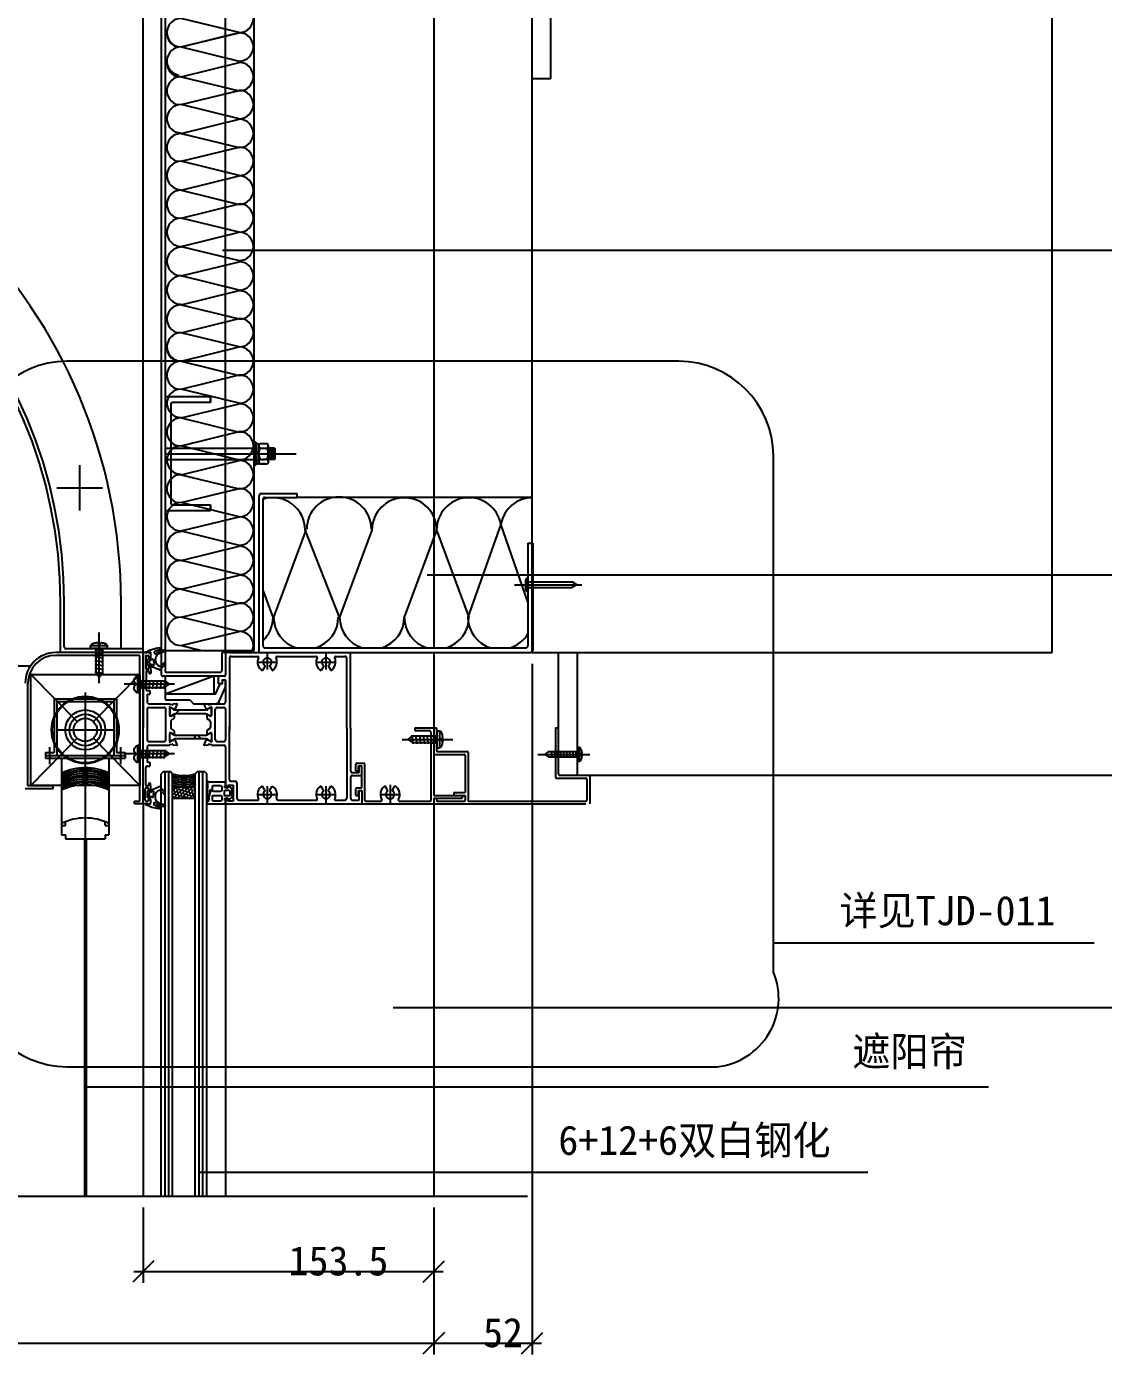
# Model space of a CAD drawing. Header units: metres. Extents: x 7322 to 9195, y 3882 to 5313.
# Drawn here: x 7981 to 8550, y 3882 to 4584 of the extents above; entities that cross this region are included whole.
import ezdxf

# ---------------------------------------------------------------- set-up
doc = ezdxf.new("R2010")
doc.units = ezdxf.units.M
for name, color, linetype in [('1', 1, 'Continuous'), ('10', 1, 'Continuous'), ('CASTFIX', 1, 'Continuous'), ('SCREW', 6, 'Continuous'), ('五金件', 1, 'Continuous'), ('型材', 1, 'Continuous'), ('填充', 1, 'Continuous'), ('点划线', 1, 'Continuous'), ('胶条', 6, 'Continuous'), ('附件', 5, 'Continuous'), ('隔热条', 3, 'Continuous')]:
    doc.layers.add(name, color=color, linetype=linetype)

# ---------------------------------------------------------------- blocks, each defined once
blk = doc.blocks.new('_ArchTick')
at = {"color": 0, "linetype": 'ByBlock'}
blk.add_lwpolyline([(-0.5, -0.5), (0.5, 0.5)], dxfattribs=at)
blk = doc.blocks.new('CONC-PIN')
at = {"layer": 'SCREW', "color": 10}
blk.add_line((-6.75, 0), (28.82, 0), dxfattribs=at)
at = {"layer": 'SCREW', "color": 6}
for p, q in [((-0.8, -2.9), (-0.8, 2.9)), ((-0.3, 3.4), (0, 3.4)), ((0, -3.4), (0, 3.4)), ((0, 1.5), (23.74, 1.5)), ((26.14, 0), (23.74, 1.5)), ((26.14, 0), (23.74, -1.5)), ((-0.3, -3.4), (0, -3.4)), ((0, -1.5), (23.74, -1.5))]:
    blk.add_line(p, q, dxfattribs=at)
for centre, start, end in [((-0.3, 2.9), 90, 180), ((-0.3, -2.9), 180, 270)]:
    blk.add_arc(centre, 0.5, start, end, dxfattribs=at)
blk = doc.blocks.new('10X12')
at = {"layer": 'CASTFIX', "color": 8}
blk.add_line((0, -18.34), (0, 8.33), dxfattribs=at)
at = {"layer": 'CASTFIX'}
for p, q in [((-4.5, 0), (-4.5, 1.25)), ((-4.5, 1.25), (4.5, 1.25)), ((-4.5, 0), (4.5, 0)), ((-1.75, 0), (-1.75, -13.22)), ((-1.5, 3), (-0.7, 3)), ((-0.5, 2.25), (-0.7, 3)), ((-0.5, 2.25), (0.5, 2.25)), ((0.5, 2.25), (0.7, 3)), ((0.7, 3), (1.5, 3)), ((1.75, 0), (1.75, -12.74)), ((4.5, 0), (4.5, 1.25)), ((-2.19, -1.27), (2.32, -0.67)), ((-2.19, -3.27), (2.32, -2.67)), ((-2.19, -5.27), (2.32, -4.67)), ((-2.19, -7.27), (2.32, -6.67)), ((-2.19, -9.27), (2.32, -8.67)), ((-2.19, -11.27), (2.32, -10.67)), ((-2.19, -13.27), (2.32, -12.67)), ((-1.75, -13.22), (0, -15.43)), ((0, -15.43), (1.75, -12.74))]:
    blk.add_line(p, q, dxfattribs=at)
for centre, start, end in [((-1.85, 0.15), 82.98, 157.54), ((1.85, 0.15), 22.46, 97.02)]:
    blk.add_arc(centre, 2.87, start, end, dxfattribs=at)

msp = doc.modelspace()

# ---------------------------------------------------------------- hatches: boundary and pattern name
at = {"layer": '隔热条'}
h = msp.add_hatch(dxfattribs=at)
h.set_pattern_fill('ANSI38', scale=5)
h.paths.add_polyline_path([(8075.45, 4220.62, -0.13), (8076.05, 4220.46), (8076.35, 4220.29, -0.09), (8076.41, 4220.26), (8076.89, 4219.98), (8077.85, 4219.42), (8078.21, 4219.42, 0.41), (8078.61, 4219.81), (8078.61, 4223.23, 0.41), (8078.21, 4223.62), (8077.85, 4223.62), (8076.63, 4222.92), (8076.63, 4222.85, -0.58), (8076.32, 4222.69), (8076.28, 4222.72), (8076.05, 4222.58, -0.13), (8075.45, 4222.42), (8059.77, 4222.42, -0.13), (8059.17, 4222.58), (8058.94, 4222.72), (8058.9, 4222.69, -0.58), (8058.59, 4222.85), (8058.59, 4222.92), (8057.37, 4223.62), (8057.01, 4223.62, 0.41), (8056.61, 4223.22), (8056.61, 4219.82, 0.41), (8057.01, 4219.42), (8057.37, 4219.42), (8058.33, 4219.97), (8058.81, 4220.26, -0.09), (8058.87, 4220.29), (8059.17, 4220.46, -0.13), (8059.77, 4220.62)])
h = msp.add_hatch(dxfattribs=at)
h.set_pattern_fill('ANSI38', scale=5)
h.paths.add_polyline_path([(8057.37, 4210.38), (8057.01, 4210.38, 0.41), (8056.61, 4209.98), (8056.61, 4206.58, 0.41), (8057.01, 4206.18), (8057.37, 4206.18), (8058.59, 4206.88), (8058.59, 4206.95, -0.58), (8058.9, 4207.11), (8058.94, 4207.08), (8059.17, 4207.22, -0.13), (8059.77, 4207.38), (8075.45, 4207.38, -0.13), (8076.05, 4207.22), (8076.28, 4207.08), (8076.32, 4207.11, -0.58), (8076.63, 4206.95), (8076.63, 4206.88), (8077.85, 4206.18), (8078.21, 4206.18, 0.41), (8078.61, 4206.57), (8078.61, 4209.99, 0.41), (8078.21, 4210.38), (8077.85, 4210.38), (8076.89, 4209.82), (8076.41, 4209.54, -0.09), (8076.35, 4209.51), (8076.05, 4209.34, -0.13), (8075.45, 4209.18), (8059.77, 4209.18, -0.13), (8059.17, 4209.34), (8058.87, 4209.51, -0.09), (8058.81, 4209.54), (8058.33, 4209.83)])

# ---------------------------------------------------------------- linework, layer by layer
for p, q in [((8052.13, 5050.8), (8052.13, 4241.4)), ((8054.13, 5048.8), (8054.13, 4243.4)), ((8042.63, 4252.9), (8042.63, 5041.9)), ((8086.13, 4252.9), (8086.13, 5042.17)), ((8101.13, 4253.94), (8101.13, 5041.3)), ((8196.1, 4994.9), (8196.1, 4297.9)), ((8009.01, 4328), (8009.01, 4352)), ((7997.01, 4340), (8021.01, 4340)), ((8103.9, 4252.9), (8103.9, 4335.93)), ((8104.9, 4336.93), (8123.9, 4336.93)), ((8105.9, 4256.4), (8105.9, 4333.93)), ((8106.9, 4334.93), (8123.9, 4334.93)), ((8123.9, 4334.93), (8123.9, 4336.93)), ((8128.57, 4317.71), (8111.48, 4271.68)), ((8146.36, 4271.68), (8128.12, 4317.88)), ((8163.45, 4317.71), (8146.36, 4271.68)), ((8197.62, 4317.71), (8180.53, 4271.68)), ((8197.62, 4317.71), (8214.71, 4271.68)), ((8231.51, 4320.86), (8214.13, 4271.68)), ((8245.88, 4279.78), (8231.51, 4320.86)), ((8245.88, 4310.78), (8245.88, 4256.65)), ((8245.88, 4310.78), (8248.38, 4310.78)), ((8248.38, 4310.78), (8248.38, 4254.15)), ((8111.18, 4271.68), (8105.9, 4285.89)), ((8106.9, 4255.4), (8244.63, 4255.4)), ((8042.63, 4252.9), (8042.63, 4220.9)), ((8045.24, 4252.9), (8042.63, 4252.9)), ((8045.24, 4252.9), (8043.13, 4252.9)), ((8043.88, 4250.9), (8043.88, 4244.9)), ((8046.14, 4253.06), (8044.16, 4252.83)), ((8044.38, 4251.4), (8045.08, 4251.4)), ((8044.83, 4246.55), (8044.83, 4248.9)), ((8046.43, 4250.01), (8045.1, 4249.35)), ((8045.24, 4252.9), (8046.38, 4252.9)), ((8045.24, 4252.9), (8046.38, 4252.9)), ((8045.58, 4250.1), (8045.58, 4250.9)), ((8045.78, 4249.9), (8045.98, 4249.9)), ((8045.83, 4247.28), (8045.83, 4248.28)), ((8047.32, 4249.34), (8046.1, 4248.73)), ((8046.54, 4250.29), (8046.64, 4252.56)), ((8046.54, 4250.19), (8046.54, 4250.29)), ((8046.58, 4250.5), (8046.58, 4252.7)), ((8046.58, 4250.5), (8046.58, 4252.7)), ((8049.04, 4248.67), (8049.04, 4249.43)), ((8052.32, 4246.07), (8053.45, 4247.39)), ((8054.13, 4253.94), (8101.13, 4253.94)), ((8054.31, 4247.31), (8054.16, 4247.45)), ((8086.13, 4252.9), (8084.13, 4252.9)), ((8084.13, 4252.9), (8084.13, 4243.4)), ((8084.13, 4252.9), (8084.13, 4252.9)), ((8086.13, 4252.9), (8086.13, 4241.4)), ((8086.13, 4252.9), (8086.13, 4241.4)), ((8088.13, 4252.9), (8086.13, 4252.9)), ((8088.13, 4252.9), (8152.11, 4252.9)), ((8088.13, 4249.9), (8088.13, 4211.91)), ((8089.13, 4250.9), (8103.07, 4250.9)), ((8102.98, 4247.9), (8113.27, 4247.9)), ((8108.13, 4252.9), (8108.13, 4243.9)), ((8113.19, 4250.9), (8134.07, 4250.9)), ((8118.13, 4252.9), (8128.13, 4252.9)), ((8133.98, 4247.9), (8144.27, 4247.9)), ((8138.86, 4252.9), (8247.13, 4252.9)), ((8139.13, 4252.9), (8139.13, 4243.9)), ((8144.19, 4250.9), (8149.11, 4250.9)), ((8150.11, 4212.9), (8150.11, 4249.9)), ((8152.11, 4212.9), (8152.11, 4252.9)), ((8261.91, 4252.9), (8261.91, 4213.16)), ((8271.91, 4252.9), (8271.91, 4188.03)), ((7746.1, 4245.9), (7983.04, 4245.9)), ((8044.13, 4242.9), (8044.13, 4232.9)), ((8044.38, 4244.4), (8045.08, 4244.4)), ((8044.63, 4243.4), (8045.08, 4243.4)), ((8045.58, 4244.9), (8045.58, 4245.7)), ((8045.58, 4242.4), (8045.58, 4242.9)), ((8045.78, 4245.9), (8045.98, 4245.9)), ((8045.78, 4245.9), (8045.98, 4245.9)), ((8046.08, 4241.9), (8046.38, 4241.9)), ((8046.58, 4243.41), (8046.58, 4245.3)), ((8046.58, 4243.41), (8046.58, 4242.1)), ((8051.78, 4243.9), (8054.34, 4246.89)), ((8079.81, 4240.4), (8054.05, 4240.4)), ((8057.13, 4240.4), (8054.12, 4240.4)), ((8079.81, 4240.4), (8054.12, 4230.95)), ((8083.13, 4240.4), (8071.13, 4240.4)), ((8079.81, 4240.4), (8079.81, 4230.9)), ((8082.33, 4236.4), (8082.33, 4240.4)), ((8085.13, 4240.4), (8082.33, 4240.4)), ((8107, 4245.95), (8105.55, 4243.45)), ((8109.25, 4245.95), (8110.7, 4243.45)), ((8138, 4245.95), (8136.55, 4243.45)), ((8140.25, 4245.95), (8141.7, 4243.45)), ((8044.13, 4232.9), (8046.13, 4232.9)), ((8046.13, 4232.9), (8046.13, 4230.9)), ((8083.13, 4236.4), (8082.33, 4236.4)), ((8086.13, 4238.4), (8084.33, 4238.4)), ((8086.13, 4238.4), (8086.13, 4226.9)), ((8044.63, 4230.9), (8046.13, 4230.9)), ((8044.63, 4230.9), (8044.63, 4226.9)), ((8045.63, 4225.9), (8056.61, 4225.9)), ((8054.61, 4225.9), (8056.61, 4225.9)), ((8056.61, 4225.73), (8056.61, 4225.9)), ((8078.61, 4225.9), (8085.13, 4225.9)), ((8078.61, 4225.73), (8078.61, 4225.9)), ((8042.63, 4220.9), (8042.63, 4212.9)), ((8044.63, 4222.9), (8044.63, 4206.9)), ((8045.63, 4223.9), (8053.13, 4223.9)), ((8053.13, 4223.9), (8053.61, 4223.9)), ((8081.61, 4223.9), (8085.13, 4223.9)), ((8086.13, 4222.9), (8086.13, 4206.9)), ((8057.1, 4216.33), (8057.1, 4213.46)), ((8078.12, 4216.33), (8078.12, 4213.46)), ((8088.13, 4185.9), (8088.13, 4213.88)), ((8150.11, 4212.9), (8150.11, 4175.9)), ((8152.11, 4212.9), (8152.11, 4190.47)), ((8186.08, 4213.16), (8197.63, 4213.16)), ((8186.08, 4213.16), (8186.08, 4211.66)), ((8196.13, 4213.16), (8196.13, 4177.42)), ((8197.63, 4213.16), (8197.63, 4201.11)), ((8260.41, 4213.16), (8261.91, 4213.16)), ((8260.41, 4213.16), (8260.41, 4187.03)), ((8261.91, 4213.16), (8261.91, 4189.03)), ((8045.63, 4205.9), (8053.61, 4205.9)), ((8081.61, 4205.9), (8085.13, 4205.9)), ((8186.08, 4211.66), (8193.62, 4211.66)), ((8194.62, 4210.66), (8194.62, 4174.91)), ((7993.25, 4193.84), (7993.25, 4202.84)), ((8030.68, 4193.84), (8030.68, 4202.84)), ((8044.63, 4202.9), (8044.63, 4194.9)), ((8045.63, 4203.9), (8056.61, 4203.9)), ((8056.61, 4204.07), (8056.61, 4203.9)), ((8078.61, 4204.07), (8078.61, 4203.9)), ((8078.61, 4203.9), (8085.13, 4203.9)), ((8086.1, 4203.13), (8086.1, 4184.4)), ((8196.13, 4199.1), (8212.2, 4199.1)), ((8198.14, 4200.61), (8213.7, 4200.61)), ((8212.7, 4198.6), (8212.7, 4178.93)), ((8214.2, 4200.11), (8214.2, 4174.91)), ((8043.9, 4182.9), (8043.9, 4191.9)), ((8044.63, 4194.9), (8046.13, 4194.9)), ((8044.9, 4192.9), (8046.13, 4192.9)), ((8046.13, 4194.9), (8046.13, 4192.9)), ((8154.87, 4190.48), (8154.87, 4193.99)), ((8155.37, 4194.49), (8159.14, 4194.49)), ((8156.38, 4192.99), (8158.14, 4192.99)), ((8156.38, 4190.48), (8156.38, 4192.99)), ((8156.63, 4189.47), (8156.63, 4192.99)), ((8158.14, 4181.44), (8158.14, 4192.99)), ((8159.64, 4174.91), (8159.64, 4193.99)), ((8045.86, 4183.9), (8046.16, 4183.9)), ((8053.1, 4189.9), (8052.1, 4188.9)), ((8052.1, 3965.5), (8052.1, 4188.9)), ((8057.1, 4189.9), (8053.1, 4189.9)), ((8054.1, 3965.5), (8054.1, 4189.9)), ((8056.1, 3965.5), (8056.1, 4189.9)), ((8057.1, 4189.9), (8058.1, 4188.9)), ((8058.1, 3965.5), (8058.1, 4188.9)), ((8071.1, 4189.9), (8070.1, 4188.9)), ((8070.1, 3965.5), (8070.1, 4188.9)), ((8075.1, 4189.9), (8071.1, 4189.9)), ((8072.1, 3965.5), (8072.1, 4189.9)), ((8074.1, 3965.5), (8074.1, 4189.9)), ((8075.1, 4189.9), (8076.1, 4188.9)), ((8076.1, 3965.5), (8076.1, 4188.9)), ((8076.12, 4184.62), (8076.6, 4183.51)), ((8077.24, 4184.4), (8076.4, 4184.87)), ((8086.1, 4184.4), (8077.24, 4184.4)), ((8086.1, 4182.4), (8086.1, 4184.4)), ((8086.1, 4184.4), (8086.1, 4182.1)), ((8089.13, 4184.9), (8091.1, 4184.9)), ((8092.1, 4183.9), (8092.1, 4175.9)), ((8152.11, 4186.97), (8152.11, 4175.93)), ((8153.11, 4189.47), (8156.63, 4189.47)), ((8153.11, 4187.97), (8158.14, 4187.97)), ((8154.87, 4190.48), (8156.38, 4190.48)), ((8260.91, 4186.53), (8276.48, 4186.53)), ((8262.91, 4188.03), (8277.98, 4188.03)), ((8276.98, 4186.02), (8276.98, 4174.91)), ((8278.48, 4187.53), (8278.48, 4172.9)), ((8043.65, 4174.9), (8043.65, 4180.9)), ((8044.15, 4181.4), (8044.86, 4181.4)), ((8044.4, 4182.4), (8044.86, 4182.4)), ((8044.6, 4179.24), (8044.6, 4176.9)), ((8045.36, 4183.4), (8045.36, 4182.9)), ((8045.36, 4180.9), (8045.36, 4180.1)), ((8045.56, 4179.9), (8045.76, 4179.9)), ((8045.56, 4179.9), (8045.76, 4179.9)), ((8045.6, 4178.52), (8045.6, 4177.52)), ((8047.09, 4176.46), (8045.88, 4177.07)), ((8046.36, 4182.39), (8046.36, 4183.7)), ((8046.36, 4182.39), (8046.36, 4180.5)), ((8048.81, 4177.13), (8048.81, 4176.37)), ((8051.56, 4181.9), (8054.12, 4178.91)), ((8052.1, 4179.73), (8053.23, 4178.41)), ((8054.09, 4178.48), (8053.93, 4178.35)), ((8070.1, 4181.82), (8058.1, 4181.82)), ((8058.1, 4181.62), (8058.33, 4181.69)), ((8058.1, 4179.83), (8058.78, 4180.01)), ((8058.26, 4178.08), (8058.1, 4178.24)), ((8058.1, 4177.49), (8058.26, 4178.08)), ((8058.71, 4176.41), (8058.1, 4177.02)), ((8058.26, 4178.08), (8059.22, 4178.34)), ((8058.33, 4181.69), (8058.36, 4181.82)), ((8059.03, 4180.98), (8058.33, 4181.69)), ((8058.78, 4180.01), (8059.03, 4180.98)), ((8059.48, 4179.31), (8058.78, 4180.01)), ((8059.03, 4180.98), (8060, 4181.24)), ((8059.22, 4178.34), (8059.48, 4179.31)), ((8059.93, 4177.63), (8059.22, 4178.34)), ((8059.48, 4179.31), (8060.45, 4179.56)), ((8059.67, 4176.67), (8059.93, 4177.63)), ((8059.93, 4177.63), (8060.9, 4177.89)), ((8060, 4181.24), (8060.16, 4181.82)), ((8060.71, 4180.53), (8060, 4181.24)), ((8060.45, 4179.56), (8060.71, 4180.53)), ((8061.16, 4178.86), (8060.45, 4179.56)), ((8060.71, 4180.53), (8061.67, 4180.79)), ((8060.9, 4177.89), (8061.16, 4178.86)), ((8061.6, 4177.18), (8060.9, 4177.89)), ((8061.16, 4178.86), (8062.12, 4179.12)), ((8061.34, 4176.22), (8061.6, 4177.18)), ((8061.6, 4177.18), (8062.57, 4177.44)), ((8061.67, 4180.79), (8061.93, 4181.76)), ((8062.38, 4180.08), (8061.67, 4180.79)), ((8061.93, 4181.76), (8061.87, 4181.82)), ((8061.93, 4181.76), (8062.18, 4181.82)), ((8062.12, 4179.12), (8062.38, 4180.08)), ((8062.83, 4178.41), (8062.12, 4179.12)), ((8062.38, 4180.08), (8063.35, 4180.34)), ((8062.57, 4177.44), (8062.83, 4178.41)), ((8063.28, 4176.74), (8062.57, 4177.44)), ((8062.83, 4178.41), (8063.79, 4178.67)), ((8063.07, 4175.95), (8063.28, 4176.74)), ((8063.6, 4181.31), (8063.09, 4181.82)), ((8063.28, 4176.74), (8063.82, 4176.88)), ((8063.35, 4180.34), (8063.6, 4181.31)), ((8063.82, 4179.86), (8063.35, 4180.34)), ((8063.38, 4180.33), (8063.64, 4181.3)), ((8064.09, 4179.63), (8063.38, 4180.33)), ((8063.6, 4181.31), (8063.82, 4181.37)), ((8063.64, 4181.3), (8064.6, 4181.56)), ((8063.79, 4178.67), (8063.82, 4178.77)), ((8063.82, 4178.64), (8063.79, 4178.67)), ((8063.83, 4178.66), (8064.09, 4179.63)), ((8064.53, 4177.95), (8063.83, 4178.66)), ((8064.09, 4179.63), (8065.05, 4179.88)), ((8064.28, 4176.99), (8064.53, 4177.95)), ((8064.98, 4176.28), (8064.28, 4176.99)), ((8064.53, 4177.95), (8065.5, 4178.21)), ((8064.6, 4181.56), (8064.67, 4181.82)), ((8065.31, 4180.85), (8064.6, 4181.56)), ((8065.05, 4179.88), (8065.31, 4180.85)), ((8065.76, 4179.18), (8065.05, 4179.88)), ((8065.31, 4180.85), (8066.28, 4181.11)), ((8065.5, 4178.21), (8065.76, 4179.18)), ((8066.21, 4177.5), (8065.5, 4178.21)), ((8065.76, 4179.18), (8066.72, 4179.44)), ((8065.95, 4176.54), (8066.21, 4177.5)), ((8066.21, 4177.5), (8067.17, 4177.76)), ((8066.28, 4181.11), (8066.47, 4181.82)), ((8066.98, 4180.4), (8066.28, 4181.11)), ((8066.72, 4179.44), (8066.98, 4180.4)), ((8067.43, 4178.73), (8066.72, 4179.44)), ((8066.98, 4180.4), (8067.95, 4180.66)), ((8067.17, 4177.76), (8067.43, 4178.73)), ((8067.88, 4177.06), (8067.17, 4177.76)), ((8067.43, 4178.73), (8068.4, 4178.99)), ((8067.62, 4176.09), (8067.88, 4177.06)), ((8067.88, 4177.06), (8068.85, 4177.31)), ((8067.95, 4180.66), (8068.21, 4181.63)), ((8068.66, 4179.95), (8067.95, 4180.66)), ((8068.21, 4181.63), (8068.01, 4181.82)), ((8068.21, 4181.63), (8068.93, 4181.82)), ((8068.4, 4178.99), (8068.66, 4179.95)), ((8069.1, 4178.28), (8068.4, 4178.99)), ((8068.66, 4179.95), (8069.62, 4180.21)), ((8068.85, 4177.31), (8069.1, 4178.28)), ((8069.55, 4176.61), (8068.85, 4177.31)), ((8069.1, 4178.28), (8070.07, 4178.54)), ((8069.88, 4181.18), (8069.24, 4181.82)), ((8069.55, 4176.61), (8070.1, 4176.75)), ((8069.62, 4180.21), (8069.88, 4181.18)), ((8070.1, 4179.74), (8069.62, 4180.21)), ((8069.88, 4181.18), (8070.1, 4181.24)), ((8070.07, 4178.54), (8070.1, 4178.64)), ((8070.1, 4178.51), (8070.07, 4178.54)), ((8076.6, 4183.51), (8076.6, 4181.89)), ((8085.61, 4181.4), (8085.61, 4182.4)), ((8085.61, 4182.4), (8086.1, 4182.4)), ((8087.3, 4181.4), (8085.61, 4181.4)), ((8086.1, 4182.1), (8086.8, 4181.4)), ((8086.8, 4181.4), (8087.3, 4181.4)), ((8087.3, 4181.4), (8087.3, 4182.9)), ((8087.3, 4182.9), (8090.1, 4182.9)), ((8087.44, 4181.93), (8087.3, 4181.4)), ((8089.45, 4181.09), (8087.98, 4182.11)), ((8089.6, 4176.47), (8089.6, 4180.83)), ((8090.1, 4182.9), (8090.1, 4174.4)), ((8102.98, 4177.9), (8113.27, 4177.9)), ((8107, 4179.85), (8105.55, 4182.35)), ((8108.13, 4182.3), (8108.13, 4173.3)), ((8109.25, 4179.85), (8110.7, 4182.35)), ((8133.98, 4177.9), (8144.27, 4177.9)), ((8138, 4179.85), (8136.55, 4182.35)), ((8139.13, 4182.3), (8139.13, 4173.3)), ((8140.25, 4179.85), (8141.7, 4182.35)), ((8154.87, 4177.42), (8154.87, 4180.93)), ((8154.87, 4177.42), (8156.38, 4177.42)), ((8155.37, 4181.44), (8158.14, 4181.44)), ((8156.38, 4179.93), (8158.14, 4179.93)), ((8156.38, 4177.42), (8156.38, 4179.93)), ((8156.63, 4174.91), (8156.63, 4179.93)), ((8158.14, 4179.93), (8158.14, 4172.9)), ((8167.86, 4177.92), (8178.19, 4177.92)), ((8171.9, 4179.88), (8170.44, 4182.39)), ((8173.03, 4183.07), (8173.03, 4172.9)), ((8174.16, 4179.88), (8175.61, 4182.39)), ((8196.1, 4177.42), (8212.7, 4177.42)), ((8206.67, 4178.93), (8206.67, 4177.42)), ((8206.67, 4178.93), (8212.7, 4178.93)), ((8211.19, 4177.42), (8211.19, 4175.91)), ((8212.7, 4177.42), (8212.7, 4174.91)), ((8045.02, 4172.9), (8042.4, 4172.9)), ((8042.63, 4172.9), (8042.63, 3965.5)), ((8045.02, 4172.9), (8042.9, 4172.9)), ((8045.91, 4172.74), (8043.93, 4172.97)), ((8044.15, 4174.4), (8044.86, 4174.4)), ((8046.2, 4175.79), (8044.88, 4176.45)), ((8045.02, 4172.9), (8046.16, 4172.9)), ((8045.02, 4172.9), (8046.16, 4172.9)), ((8045.36, 4175.7), (8045.36, 4174.9)), ((8045.56, 4175.9), (8045.76, 4175.9)), ((8046.31, 4175.61), (8046.31, 4175.51)), ((8046.31, 4175.51), (8046.41, 4173.24)), ((8046.36, 4175.3), (8046.36, 4173.1)), ((8046.36, 4175.3), (8046.36, 4173.1)), ((8070.1, 4175.82), (8058.1, 4175.82)), ((8058.58, 4175.95), (8058.71, 4176.41)), ((8058.71, 4176.41), (8059.67, 4176.67)), ((8060.38, 4175.96), (8059.67, 4176.67)), ((8060.38, 4175.96), (8061.34, 4176.22)), ((8060.38, 4175.95), (8060.38, 4175.96)), ((8061.61, 4175.95), (8061.34, 4176.22)), ((8064.86, 4175.82), (8064.98, 4176.28)), ((8064.98, 4176.28), (8065.95, 4176.54)), ((8066.66, 4175.83), (8065.95, 4176.54)), ((8066.65, 4175.82), (8066.66, 4175.83)), ((8066.66, 4175.83), (8067.62, 4176.09)), ((8067.89, 4175.82), (8067.62, 4176.09)), ((8069.34, 4175.82), (8069.55, 4176.61)), ((8076.1, 4174.1), (8076.1, 4173.2)), ((8076.7, 4174.4), (8076.4, 4174.4)), ((8076.4, 4172.9), (8086.1, 4172.9)), ((8085.61, 4174.9), (8085.61, 4175.9)), ((8085.61, 4175.9), (8087.3, 4175.9)), ((8086.1, 4174.9), (8085.61, 4174.9)), ((8086.8, 4175.9), (8086.1, 4175.2)), ((8086.1, 4175.2), (8086.1, 4172.9)), ((8086.1, 4172.9), (8086.1, 4174.9)), ((8086.1, 4172.9), (8157.63, 4172.9)), ((8086.1, 4172.9), (8086.1, 3965.5)), ((8087.3, 4175.9), (8086.8, 4175.9)), ((8087.3, 4175.9), (8087.44, 4175.37)), ((8087.3, 4174.4), (8087.3, 4175.9)), ((8090.1, 4174.4), (8087.3, 4174.4)), ((8087.98, 4175.19), (8089.47, 4176.23)), ((8093.1, 4174.9), (8103.07, 4174.9)), ((8113.93, 4174.9), (8134.07, 4174.9)), ((8144.19, 4174.9), (8149.11, 4174.9)), ((8153.11, 4174.93), (8156.63, 4174.93)), ((8155.64, 4172.9), (8275.98, 4172.9)), ((8160.14, 4174.41), (8168.23, 4174.41)), ((8177.83, 4174.41), (8194.12, 4174.41)), ((8196.1, 4175.91), (8211.19, 4175.91)), ((8196.13, 4175.91), (8196.13, 4172.9)), ((8196.13, 4172.9), (8276.48, 4172.9)), ((8197.63, 4175.91), (8197.63, 4174.91)), ((8198.14, 4174.41), (8212.2, 4174.41)), ((8214.71, 4174.41), (8276.48, 4174.41))]:
    msp.add_line(p, q)
msp.add_lwpolyline([(8124.28, 4335.13), (8248.38, 4335.13)])
for points in [[(8079.22, 4182.09, -0.41), (8079.72, 4182.59), (8083.45, 4182.59, -0.38), (8084.05, 4182.09), (8084.05, 4179.99, -0.38), (8083.45, 4179.49), (8079.72, 4179.49, -0.41), (8079.22, 4179.99)], [(8079.22, 4176.92, -0.41), (8079.72, 4177.42), (8083.45, 4177.42, -0.38), (8084.05, 4176.92), (8084.05, 4174.82, -0.38), (8083.45, 4174.32), (8079.72, 4174.32, -0.41), (8079.22, 4174.82)], [(8085.6, 4179.7, -0.41), (8086.1, 4180.2), (8087.8, 4180.2, -0.38), (8088.4, 4179.7), (8088.4, 4177.6, -0.38), (8087.8, 4177.1), (8086.1, 4177.1, -0.41), (8085.6, 4177.6)]]:
    msp.add_lwpolyline(points, format="xyb", close=True)
for centre, radius, start, end in [((8104.9, 4335.93), 1, 90, 180), ((8106.9, 4333.93), 1, 90, 180), ((8111.08, 4317.71), 17.09, 0, 107.63), ((8146.05, 4318.11), 17.09, 0, 180), ((8180.53, 4317.71), 17.09, 0, 180), ((8214.71, 4317.71), 17.09, 10.62, 180), ((8248.31, 4317.71), 17.09, 89.77, 169.38), ((8094.09, 4271.68), 17.09, 313.75, 0), ((8128.57, 4271.68), 17.09, 180, 252.34), ((8128.57, 4271.68), 17.09, 287.66, 0), ((8163.45, 4271.68), 17.09, 180, 252.34), ((8163.45, 4271.68), 17.09, 287.66, 0), ((8197.62, 4271.68), 17.09, 180, 252.34), ((8197.62, 4271.68), 17.09, 287.66, 0), ((8231.22, 4271.68), 17.09, 180, 252.34), ((8231.22, 4271.68), 17.09, 287.66, 329.07), ((8054.97, 4230.22), 25.45, 99.05, 115.42), ((8053.17, 4244.61), 9.97, 101.28, 115.7), ((8055.47, 4243.76), 10.63, 98.14, 123.69), ((8051.04, 4254.86), 0.5, 278.14, 98.14), ((8054.04, 4253.79), 0.5, 278.14, 98.14), ((8106.9, 4256.4), 1, 180, 270), ((8106.9, 4256.4), 1, 180, 270), ((8244.63, 4256.65), 1.25, 270, 0), ((8247.13, 4254.15), 1.25, 270, 0), ((8044.38, 4250.9), 0.5, 90, 180), ((8044.14, 4253.02), 0.2, 115.42, 276.6), ((8045.33, 4248.9), 0.5, 116.57, 180), ((8045.08, 4250.9), 0.5, 0, 90), ((8045.78, 4250.1), 0.2, 180, 270), ((8046.03, 4249.59), 0.2, 116.57, 180), ((8046.33, 4248.28), 0.5, 116.57, 180), ((8046.33, 4247.28), 0.5, 180, 251.45), ((8045.98, 4250.5), 0.6, 270, 0), ((8046.14, 4252.56), 0.5, 0, 90), ((8046.38, 4252.7), 0.2, 0, 90), ((8046.38, 4252.7), 0.2, 0, 90), ((8046.34, 4250.19), 0.2, 296.57, 0), ((8047.54, 4248.89), 0.5, 357.15, 116.57), ((8052.04, 4248.67), 4, 177.15, 206.02), ((8049, 4252.94), 0.67, 102.88, 329.64), ((8052.04, 4249.43), 3, 121.19, 180), ((8052.04, 4248.67), 3, 180, 253.46), ((8055.47, 4243.76), 9.63, 98.14, 121.19), ((8053.83, 4247.07), 0.5, 49.4, 139.4), ((8054.12, 4247.09), 0.3, 319.4, 49.4), ((8089.13, 4249.9), 1, 90, 180), ((8108.13, 4247.9), 5.14, 153.7, 240), ((8103.07, 4250.4), 0.5, 333.7, 90), ((8108.13, 4247.9), 2.25, 300, 240), ((8108.13, 4247.9), 5.14, 300, 26.3), ((8113.19, 4250.4), 0.5, 90, 206.3), ((8139.13, 4247.9), 5.14, 153.7, 240), ((8134.07, 4250.4), 0.5, 333.7, 90), ((8139.13, 4247.9), 2.25, 300, 240), ((8139.13, 4247.9), 5.14, 300, 26.3), ((8144.19, 4250.4), 0.5, 90, 206.3), ((8149.11, 4249.9), 1, 0, 90), ((8044.38, 4244.9), 0.5, 180, 270), ((8044.63, 4242.9), 0.5, 90, 180), ((8045.33, 4246.55), 0.5, 180, 252.13), ((8045.08, 4244.9), 0.5, 270, 0), ((8045.08, 4242.9), 0.5, 0, 90), ((8026.76, 4188.95), 60.02, 65.97, 72.13), ((8045.78, 4245.7), 0.2, 90, 180), ((8046.08, 4242.4), 0.5, 180, 270), ((8046.03, 4246.01), 0.2, 180, 251.33), ((8045.98, 4245.3), 0.6, 0, 90), ((8045.98, 4245.3), 0.6, 0, 90), ((8026.76, 4188.95), 61.02, 69.8, 71.45), ((8046.38, 4242.1), 0.2, 270, 0), ((8048, 4246.69), 0.5, 249.8, 26.02), ((8057.38, 4266.66), 21.77, 253.46, 253.74), ((8051.4, 4244.23), 0.5, 245.97, 319.4), ((8051.56, 4246.72), 1, 253.74, 319.4), ((8085.13, 4241.4), 1, 270, 0), ((8045.63, 4226.9), 1, 180, 270), ((8085.13, 4226.9), 1, 270, 0), ((8045.63, 4222.9), 1, 90, 180), ((8053.61, 4222.9), 1, 0, 90), ((8081.61, 4222.9), 1, 90, 180), ((8085.13, 4222.9), 1, 0, 90), ((8058.1, 4216.33), 1, 121.08, 180), ((8058.1, 4213.46), 1, 180, 238.92), ((8077.12, 4216.33), 1, 0, 58.92), ((8077.12, 4213.46), 1, 301.08, 0), ((8045.63, 4206.9), 1, 180, 270), ((8053.61, 4206.9), 1, 270, 0), ((8081.61, 4206.9), 1, 180, 270), ((8085.13, 4206.9), 1, 270, 0), ((8193.62, 4210.66), 1, 0, 90), ((8045.63, 4202.9), 1, 90, 180), ((8085.13, 4202.9), 1, 0, 90), ((8198.14, 4201.11), 0.5, 180, 270), ((8212.2, 4198.6), 0.5, 0, 90), ((8213.7, 4200.11), 0.5, 0, 90), ((8044.9, 4191.9), 1, 90, 180), ((8155.37, 4193.99), 0.5, 90, 180), ((8159.14, 4193.99), 0.5, 0, 90), ((8045.86, 4183.4), 0.5, 90, 180), ((8046.16, 4183.7), 0.2, 0, 90), ((8064.1, 4206.79), 18.87, 251.46, 288.54), ((8064.1, 4205.79), 18.87, 251.46, 288.54), ((8064.1, 4204.79), 18.87, 251.46, 288.54), ((8064.1, 4203.79), 18.87, 251.46, 288.54), ((8064.1, 4202.79), 18.87, 251.46, 288.54), ((8064.1, 4201.79), 18.87, 251.46, 288.54), ((8076.3, 4184.7), 0.2, 60.53, 203.48), ((8089.13, 4185.9), 1, 180, 270), ((8091.1, 4183.9), 1, 0, 90), ((8153.11, 4190.47), 1, 180, 270), ((8153.11, 4186.97), 1, 90, 180), ((8260.91, 4187.03), 0.5, 180, 270), ((8262.91, 4189.03), 1, 180, 270), ((8276.48, 4186.02), 0.5, 0, 90), ((8277.98, 4187.53), 0.5, 0, 90), ((8044.15, 4180.9), 0.5, 90, 180), ((8044.4, 4182.9), 0.5, 180, 270), ((8045.1, 4179.24), 0.5, 107.87, 180), ((8045.1, 4176.9), 0.5, 180, 243.43), ((8044.86, 4182.9), 0.5, 270, 0), ((8044.86, 4180.9), 0.5, 0, 90), ((8026.53, 4236.85), 60.02, 287.87, 294.03), ((8045.56, 4180.1), 0.2, 180, 270), ((8045.8, 4179.79), 0.2, 108.67, 180), ((8046.1, 4178.52), 0.5, 108.55, 180), ((8046.1, 4177.52), 0.5, 180, 243.43), ((8045.76, 4180.5), 0.6, 270, 0), ((8045.76, 4180.5), 0.6, 270, 0), ((8026.53, 4236.85), 61.02, 288.55, 290.2), ((8047.32, 4176.91), 0.5, 243.43, 2.85), ((8047.77, 4179.11), 0.5, 333.98, 110.2), ((8051.81, 4177.13), 4, 153.98, 182.85), ((8051.81, 4177.13), 3, 106.54, 180), ((8057.16, 4159.14), 21.77, 106.26, 106.54), ((8051.18, 4181.57), 0.5, 40.6, 114.03), ((8051.34, 4179.08), 1, 40.6, 106.26), ((8053.61, 4178.73), 0.5, 220.6, 310.6), ((8053.89, 4178.71), 0.3, 310.6, 40.6), ((8064.1, 4200.79), 18.87, 251.46, 288.54), ((8115.98, 4175.54), 39.89, 170.83, 180.87), ((8090.75, 4175.9), 13.69, 161.81, 184.15), ((8086.53, 4175.65), 9.26, 154.68, 184.01), ((8077.93, 4180.11), 0.2, 51.62, 162), ((8077.75, 4179.88), 0.5, 327.09, 51.62), ((8087.8, 4181.75), 0.4, 63.86, 153.44), ((8089.3, 4180.83), 0.3, 0, 60), ((8108.13, 4177.9), 5.14, 120, 206.3), ((8108.13, 4177.9), 2.25, 120, 60), ((8108.13, 4177.9), 5.14, 341, 60), ((8139.13, 4177.9), 5.14, 120, 206.3), ((8139.13, 4177.9), 2.25, 120, 60), ((8139.13, 4177.9), 5.14, 333.7, 60), ((8155.37, 4180.93), 0.5, 90, 180), ((8173.03, 4177.92), 5.17, 120, 212.12), ((8173.03, 4177.92), 2.26, 120, 60), ((8173.03, 4177.92), 5.17, 327.88, 60), ((8044.15, 4174.9), 0.5, 180, 270), ((8043.91, 4172.78), 0.2, 83.4, 244.58), ((8054.75, 4195.58), 25.45, 244.58, 260.95), ((8044.86, 4174.9), 0.5, 270, 0), ((8045.56, 4175.7), 0.2, 90, 180), ((8045.8, 4176.21), 0.2, 180, 243.43), ((8045.76, 4175.3), 0.6, 0, 90), ((8045.91, 4173.24), 0.5, 270, 0), ((8046.16, 4173.1), 0.2, 270, 0), ((8046.16, 4173.1), 0.2, 270, 0), ((8046.11, 4175.61), 0.2, 0, 63.43), ((8048.77, 4172.85), 0.67, 30.36, 257.12), ((8052.95, 4181.19), 9.97, 244.3, 258.72), ((8051.81, 4176.37), 3, 180, 238.81), ((8055.25, 4182.04), 10.63, 236.31, 261.86), ((8055.25, 4182.04), 9.63, 238.81, 261.86), ((8050.81, 4170.94), 0.5, 261.86, 81.86), ((8053.81, 4172.01), 0.5, 261.86, 81.86), ((8076.59, 4174.92), 0.5, 177.83, 359.13), ((8076.4, 4174.1), 0.3, 90, 180), ((8076.4, 4173.2), 0.3, 180, 270), ((8076.7, 4175), 0.6, 270, 0), ((8087.8, 4175.55), 0.4, 206.56, 296.14), ((8089.3, 4176.47), 0.3, 304.81, 0), ((8093.1, 4175.9), 1, 180, 270), ((8103.07, 4175.4), 0.5, 270, 26.3), ((8113.93, 4175.9), 1, 161, 270), ((8134.07, 4175.4), 0.5, 270, 26.3), ((8144.19, 4175.4), 0.5, 153.7, 270), ((8149.11, 4175.9), 1, 270, 0), ((8153.11, 4175.93), 1, 180, 270), ((8160.14, 4174.91), 0.5, 180, 270), ((8168.23, 4174.91), 0.5, 270, 32.12), ((8177.83, 4174.91), 0.5, 147.88, 270), ((8194.12, 4174.91), 0.5, 270, 0), ((8198.14, 4174.91), 0.5, 180, 270), ((8212.2, 4174.91), 0.5, 270, 0), ((8214.71, 4174.91), 0.5, 180, 270), ((8276.48, 4174.91), 0.5, 270, 0)]:
    msp.add_arc(centre, radius, start, end)
at = {"layer": '1'}
for p, q in [((8248.1, 4252.9), (8248.1, 5068.36)), ((8258, 4556.16), (8258, 5011.07)), ((8522.89, 4252.9), (8522.89, 4938.36)), ((8258, 4556.16), (8248.05, 4556.16)), ((8196.1, 4297.9), (8196.1, 4255.4)), ((7998.86, 4252.9), (7998.86, 4279.36)), ((8000.86, 4255.9), (8000.86, 4279.36)), ((8030.86, 4254.9), (8030.86, 4279.36)), ((8042.63, 4254.9), (8001.86, 4254.9)), ((8042.63, 4252.9), (7996.36, 4252.9)), ((8040.42, 4251.43), (7996.36, 4251.43)), ((8040.79, 4174.37), (8040.79, 4251.06)), ((8042.63, 4208.83), (8042.63, 4252.9)), ((8196.1, 4252.9), (8196.1, 4177.42)), ((8248.1, 4252.9), (8522.89, 4252.9)), ((7983.14, 4241.4), (8007.66, 4216.41)), ((8040.79, 4241.4), (8016.27, 4216.41)), ((8085.13, 4240.4), (8053.13, 4240.4)), ((8054.12, 4240.4), (8054.12, 4230.91)), ((8083.13, 4242.4), (8055.13, 4242.4)), ((7981.67, 4182.45), (7981.67, 4236.74)), ((7995.46, 4228.52), (7995.46, 4200.02)), ((7995.46, 4228.52), (8028.46, 4228.52)), ((7996.96, 4227.02), (7996.96, 4198.52)), ((7996.96, 4227.02), (8026.96, 4227.02)), ((8011.96, 4231.8), (8011.96, 4139.79)), ((8026.96, 4227.02), (8026.96, 4198.52)), ((8028.46, 4228.52), (8028.46, 4200.02)), ((7996.96, 4212.02), (8026.96, 4212.02)), ((8007.66, 4207.63), (7983.14, 4182.64)), ((8016.27, 4207.63), (8040.79, 4182.64)), ((8042.63, 4172.9), (8042.63, 4208.83)), ((7990.96, 4200.02), (7995.46, 4200.02)), ((7990.96, 4200.02), (7990.96, 4197.02)), ((7990.96, 4198.52), (8032.96, 4198.52)), ((8028.46, 4200.02), (8032.96, 4200.02)), ((8032.96, 4200.02), (8032.96, 4197.02)), ((7990.96, 4197.02), (8032.96, 4197.02)), ((7999.46, 4197.02), (7999.46, 4156.49)), ((8024.46, 4197.02), (8024.46, 4156.49)), ((8277.98, 4188.03), (8562.28, 4188.03)), ((7980.2, 4180.98), (7995.05, 4180.98)), ((7995.05, 4182.45), (7981.67, 4182.45)), ((7995.05, 4180.98), (7995.05, 4182.45)), ((8037.99, 4174.37), (8040.79, 4174.37)), ((8037.99, 4172.9), (8037.99, 4174.37)), ((8042.63, 4172.9), (8037.99, 4172.9)), ((8196.1, 4175.91), (8196.1, 3965.5)), ((8001.46, 4161.49), (8001.46, 4163.49)), ((8022.46, 4161.49), (8022.46, 4163.49)), ((7999.46, 4161.49), (8001.46, 4161.49)), ((7999.46, 4156.49), (8001.46, 4156.49)), ((8001.46, 4156.49), (8001.46, 4154.49)), ((8022.46, 4161.49), (8024.46, 4161.49)), ((8022.46, 4156.49), (8024.46, 4156.49)), ((8022.46, 4156.49), (8022.46, 4154.49)), ((8001.46, 4154.49), (8022.46, 4154.49)), ((8011.51, 4154.47), (8011.51, 3965.5)), ((8011.71, 4154.47), (8011.71, 3965.5)), ((8012.21, 4154.47), (8012.21, 3965.5)), ((8012.41, 4154.47), (8012.41, 3965.5))]:
    msp.add_line(p, q, dxfattribs=at)
msp.add_lwpolyline([(7983.14, 4241.4), (8040.79, 4241.4), (8040.79, 4182.64), (7983.14, 4182.64)], close=True, dxfattribs=at)
for radius in [17.81, 17.44, 10.56, 8.35, 6.15]:
    msp.add_circle((8011.96, 4212.02), radius, dxfattribs=at)
for centre, radius, start, end in [((7750.86, 4279.36), 280, 0, 90), ((7750.86, 4279.36), 250, 0, 90), ((7750.86, 4279.36), 248, 0, 90), ((8001.86, 4255.9), 1, 180, 270), ((7996.36, 4236.74), 16.16, 90, 180), ((7996.36, 4236.74), 14.69, 90, 180), ((8040.42, 4251.06), 0.37, 0, 90), ((8053.13, 4241.4), 1, 180, 270), ((8055.13, 4243.4), 1, 180, 270), ((8083.13, 4243.4), 1, 270, 0), ((8085.13, 4241.4), 1, 270, 0), ((8011.96, 4163.46), 28.56, 64.05, 115.95), ((8011.96, 4162.46), 28.56, 64.05, 115.95), ((8011.96, 4161.46), 28.56, 64.05, 115.95), ((8011.96, 4160.46), 28.56, 64.05, 115.95), ((8011.96, 4159.46), 28.56, 64.05, 115.95), ((8011.96, 4158.46), 28.56, 64.05, 115.95), ((8011.96, 4157.46), 28.56, 64.05, 115.95), ((8011.96, 4156.46), 28.56, 64.05, 115.95), ((8011.96, 4155.46), 28.56, 64.05, 115.95), ((8011.96, 4154.46), 28.56, 64.05, 115.95), ((8011.96, 4136.93), 28.56, 64.05, 115.95)]:
    msp.add_arc(centre, radius, start, end, dxfattribs=at)
at = {"layer": '10'}
for p, q in [((8084.43, 4465.72), (8690.09, 4465.72)), ((8192.66, 4294.01), (8742.27, 4294.01)), ((8248.1, 4246.9), (8248.1, 3881.88)), ((8174.69, 4065.34), (8783.35, 4065.34)), ((8011.9, 4023.37), (8489.14, 4023.37)), ((8072.25, 3978.21), (8425.38, 3978.21)), ((7540.18, 3965.5), (8245.61, 3965.5)), ((7580.89, 3965.5), (8230.46, 3965.5)), ((8042.63, 3959.5), (8042.63, 3919.79)), ((8196.1, 3959.5), (8196.1, 3881.88)), ((8196.1, 3959.43), (8196.1, 3919.79)), ((8196.1, 3953.43), (8196.1, 3881.88)), ((8037.63, 3925.79), (8201.1, 3925.79)), ((7591.1, 3887.88), (8201.1, 3887.88)), ((8191.1, 3887.88), (8253.1, 3887.88))]:
    msp.add_line(p, q, dxfattribs=at)
at = {"layer": 'CASTFIX'}
for p, q in [((8251.09, 4199.1), (8278.6, 4199.1)), ((8256.58, 4200.5), (8254.81, 4199.1)), ((8254.81, 4199.1), (8256.96, 4197.7)), ((8271.94, 4200.5), (8256.58, 4200.5)), ((8258.12, 4200.85), (8258.6, 4197.25)), ((8259.72, 4200.85), (8260.2, 4197.25)), ((8261.32, 4200.85), (8261.8, 4197.25)), ((8262.92, 4200.85), (8263.4, 4197.25)), ((8264.52, 4200.85), (8265, 4197.25)), ((8266.12, 4200.85), (8266.6, 4197.25)), ((8267.72, 4200.85), (8268.2, 4197.25)), ((8269.32, 4200.85), (8269.8, 4197.25)), ((8270.92, 4200.85), (8271.4, 4197.25)), ((8271.94, 4202.7), (8272.94, 4202.7)), ((8271.94, 4202.7), (8271.94, 4195.5)), ((8272.94, 4202.7), (8272.94, 4195.5)), ((8273.74, 4199.5), (8274.34, 4199.66)), ((8273.74, 4199.5), (8273.74, 4198.7)), ((8273.74, 4198.7), (8274.34, 4198.54)), ((8274.34, 4200.3), (8274.34, 4199.66)), ((8274.34, 4198.54), (8274.34, 4197.9)), ((8271.94, 4197.7), (8256.96, 4197.7)), ((8271.94, 4195.5), (8272.94, 4195.5))]:
    msp.add_line(p, q, dxfattribs=at)
for centre, start, end in [((8272.06, 4200.58), 352.98, 67.54), ((8272.06, 4197.62), 292.46, 7.02)]:
    msp.add_arc(centre, 2.29, start, end, dxfattribs=at)
at = {"layer": '五金件'}
for p, q in [((8054.13, 4361.03), (8101.13, 4361.03)), ((8102.13, 4364.09), (8101.13, 4364.09)), ((8101.13, 4364.09), (8101.13, 4351.98)), ((8102.13, 4364.09), (8102.13, 4357.55)), ((8102.15, 4362.91), (8102.41, 4357.98)), ((8102.97, 4363.31), (8102.52, 4363.31)), ((8103.34, 4362.95), (8103.61, 4357.98)), ((8103.61, 4362.13), (8104.04, 4363.36)), ((8104.04, 4363.36), (8108.27, 4363.36)), ((8104.36, 4361.04), (8104.5, 4361.04)), ((8104.5, 4361.04), (8104.36, 4361.04)), ((8104.36, 4361.04), (8107.96, 4361.04)), ((8108.71, 4362.13), (8108.27, 4363.36)), ((8108.71, 4353.95), (8108.71, 4362.13)), ((8111.94, 4361.04), (8108.71, 4361.04)), ((8108.71, 4355.79), (8108.71, 4360.29)), ((8108.71, 4355.79), (8108.71, 4360.29)), ((8109.08, 4355.41), (8109.08, 4360.66)), ((8109.46, 4355.79), (8109.46, 4360.29)), ((8109.83, 4355.41), (8109.83, 4360.66)), ((8110.21, 4355.79), (8110.21, 4360.29)), ((8110.58, 4355.41), (8110.58, 4360.66)), ((8110.96, 4355.79), (8110.96, 4360.29)), ((8111.33, 4355.41), (8111.33, 4360.66)), ((8111.71, 4355.79), (8111.71, 4360.29)), ((8111.94, 4361.04), (8112.31, 4360.66)), ((8111.94, 4355.04), (8111.94, 4361.04)), ((8112.31, 4355.41), (8112.31, 4360.66)), ((8054.13, 4355.03), (8101.13, 4355.03)), ((8103.33, 4357.98), (8102.13, 4357.98)), ((8102.13, 4351.98), (8102.13, 4357.58)), ((8102.21, 4356.94), (8102.41, 4353.01)), ((8103.24, 4352.66), (8102.79, 4352.66)), ((8103.35, 4357.98), (8103.6, 4353.3)), ((8103.61, 4353.95), (8104.04, 4352.71)), ((8104.04, 4352.71), (8108.27, 4352.71)), ((8104.36, 4355.04), (8104.5, 4355.04)), ((8104.5, 4355.04), (8104.36, 4355.04)), ((8104.36, 4355.04), (8106.83, 4355.04)), ((8107.14, 4352.71), (8105.24, 4352.71)), ((8107.96, 4355.04), (8105.56, 4355.04)), ((8107.96, 4355.04), (8107.58, 4355.04)), ((8108.71, 4353.95), (8108.27, 4352.71)), ((8111.94, 4355.04), (8108.71, 4355.04)), ((8111.94, 4355.04), (8112.31, 4355.41)), ((8102.13, 4351.98), (8101.13, 4351.98))]:
    msp.add_line(p, q, dxfattribs=at)
msp.add_lwpolyline([(8103.57, 4362.07), (8103.57, 4353.9)], dxfattribs=at)
for centre, radius, start, end in [((8102.52, 4362.93), 0.38, 90, 183), ((8102.97, 4362.93), 0.38, 3, 90), ((8109.98, 4358.04), 6.38, 151.93, 208.07), ((8104.88, 4362.2), 1.27, 183.37, 245.81), ((8107.43, 4362.2), 1.27, 294.19, 356.63), ((8102.33, 4358.04), 6.38, 331.93, 28.07), ((8102.79, 4353.03), 0.38, 183, 270), ((8103.24, 4353.03), 0.38, 270, 344.7), ((8104.88, 4353.88), 1.27, 114.19, 176.63), ((8107.43, 4353.88), 1.27, 3.37, 65.81)]:
    msp.add_arc(centre, radius, start, end, dxfattribs=at)
at = {"layer": '型材'}
for p, q in [((8078.13, 4388.03), (8055.13, 4388.03)), ((8078.13, 4385.03), (8078.13, 4388.03)), ((8078.13, 4388.03), (8078.13, 4385.03)), ((8057.13, 4384.03), (8057.13, 4332.03)), ((8078.13, 4385.03), (8058.13, 4385.03)), ((8055.13, 4328.03), (8078.13, 4328.03)), ((8058.13, 4331.03), (8078.13, 4331.03)), ((8078.13, 4331.03), (8078.13, 4328.03)), ((8078.13, 4328.03), (8078.13, 4331.03)), ((8078.13, 4328.03), (8078.13, 4331.03)), ((8054.61, 4206.9), (8054.61, 4222.9)), ((8056.61, 4219.6), (8056.61, 4223.62)), ((8056.77, 4224.08), (8058.48, 4223.19)), ((8057.78, 4225.23), (8056.85, 4225.44)), ((8057.13, 4219.3), (8056.91, 4219.3)), ((8058.81, 4220.26), (8057.28, 4219.34)), ((8060.27, 4225.84), (8058.36, 4225.59)), ((8058.58, 4223.02), (8058.59, 4222.85)), ((8058.9, 4222.69), (8059.37, 4222.99)), ((8059.11, 4218.67), (8059.11, 4220.09)), ((8059.37, 4222.99), (8060.58, 4225.42)), ((8074.64, 4225.42), (8075.85, 4222.99)), ((8076.86, 4225.59), (8074.95, 4225.84)), ((8075.85, 4222.99), (8076.32, 4222.69)), ((8076.11, 4220.09), (8076.11, 4218.11)), ((8077.94, 4219.34), (8076.41, 4220.26)), ((8076.63, 4222.85), (8076.64, 4223.02)), ((8076.74, 4223.19), (8078.45, 4224.08)), ((8078.37, 4225.44), (8077.44, 4225.23)), ((8078.31, 4219.3), (8078.09, 4219.3)), ((8078.61, 4223.62), (8078.61, 4219.6)), ((8080.61, 4206.9), (8080.61, 4222.9)), ((8057.59, 4217.19), (8058.63, 4217.82)), ((8058.63, 4211.98), (8057.59, 4212.61)), ((8076.11, 4218.11), (8077.63, 4217.19)), ((8077.63, 4212.61), (8076.11, 4211.69)), ((8056.61, 4206.18), (8056.61, 4210.2)), ((8058.48, 4206.61), (8056.77, 4205.72)), ((8056.91, 4210.5), (8057.13, 4210.5)), ((8057.28, 4210.46), (8058.81, 4209.54)), ((8058.59, 4206.95), (8058.58, 4206.78)), ((8059.37, 4206.81), (8058.9, 4207.11)), ((8059.11, 4209.71), (8059.11, 4211.12)), ((8060.58, 4204.38), (8059.37, 4206.81)), ((8075.85, 4206.81), (8074.64, 4204.38)), ((8076.32, 4207.11), (8075.85, 4206.81)), ((8076.11, 4211.69), (8076.11, 4209.71)), ((8076.41, 4209.54), (8077.94, 4210.46)), ((8076.64, 4206.78), (8076.63, 4206.95)), ((8078.45, 4205.72), (8076.74, 4206.61)), ((8078.09, 4210.5), (8078.31, 4210.5)), ((8078.61, 4210.2), (8078.61, 4206.18)), ((8056.85, 4204.36), (8057.78, 4204.57)), ((8058.36, 4204.21), (8060.27, 4203.96)), ((8074.95, 4203.96), (8076.86, 4204.21)), ((8077.44, 4204.57), (8078.37, 4204.36))]:
    msp.add_line(p, q, dxfattribs=at)
for centre, radius, start, end in [((8055.13, 4387.03), 1, 90, 180), ((8058.13, 4384.03), 1, 90, 180), ((8058.13, 4332.03), 1, 180, 270), ((8055.13, 4329.03), 1, 180, 270), ((8056.64, 4223.86), 0.25, 60.09, 262), ((8056.91, 4225.73), 0.3, 180, 257.52), ((8056.91, 4219.6), 0.3, 180, 270), ((8057.13, 4219.6), 0.3, 270, 301.08), ((8057.85, 4225.53), 0.3, 257.52, 337.08), ((8058.4, 4225.29), 0.3, 97.52, 157.08), ((8058.38, 4223.02), 0.2, 2.52, 62.52), ((8058.79, 4222.86), 0.2, 182.52, 302.52), ((8058.91, 4220.09), 0.2, 0, 121.08), ((8060.31, 4225.54), 0.3, 335.26, 97.52), ((8074.91, 4225.54), 0.3, 82.48, 204.74), ((8076.31, 4220.09), 0.2, 58.99, 180.02), ((8076.43, 4222.86), 0.2, 237.48, 357.48), ((8076.84, 4223.02), 0.2, 117.48, 177.48), ((8076.82, 4225.29), 0.3, 22.92, 82.48), ((8077.37, 4225.53), 0.3, 202.92, 282.48), ((8078.09, 4219.6), 0.3, 238.92, 270), ((8078.31, 4219.6), 0.3, 270, 360), ((8078.31, 4225.73), 0.3, 282.48, 0), ((8078.58, 4223.86), 0.25, 278, 119.91), ((8058.11, 4218.67), 1, 301.08, 360), ((8058.11, 4211.12), 1, 0, 58.92), ((8056.64, 4205.94), 0.25, 98, 299.91), ((8056.91, 4210.2), 0.3, 90, 180), ((8057.13, 4210.2), 0.3, 58.92, 90), ((8058.38, 4206.78), 0.2, 297.48, 357.48), ((8058.79, 4206.94), 0.2, 57.48, 177.48), ((8058.91, 4209.71), 0.2, 238.92, 0), ((8076.31, 4209.71), 0.2, 180, 301.08), ((8076.43, 4206.94), 0.2, 2.52, 122.52), ((8076.84, 4206.78), 0.2, 182.52, 242.52), ((8078.09, 4210.2), 0.3, 90, 121.08), ((8078.31, 4210.2), 0.3, 0, 90), ((8078.58, 4205.94), 0.25, 240.09, 82), ((8056.91, 4204.07), 0.3, 102.48, 180), ((8057.85, 4204.27), 0.3, 22.92, 102.48), ((8058.4, 4204.51), 0.3, 202.92, 262.48), ((8060.31, 4204.26), 0.3, 262.48, 24.74), ((8074.91, 4204.26), 0.3, 155.26, 277.52), ((8076.82, 4204.51), 0.3, 277.52, 337.08), ((8077.37, 4204.27), 0.3, 77.52, 157.08), ((8078.31, 4204.07), 0.3, 0, 77.52)]:
    msp.add_arc(centre, radius, start, end, dxfattribs=at)
at = {"layer": '填充'}
for p, q in [((8093.3, 4580.66), (8062.58, 4588.16)), ((8062.58, 4573.16), (8093.3, 4580.66)), ((8062.58, 4573.09), (8093.3, 4580.59)), ((8062.58, 4573.09), (8093.3, 4565.59)), ((8062.58, 4557.36), (8093.3, 4564.86)), ((8062.58, 4557.36), (8093.3, 4549.86)), ((8062.58, 4542.62), (8093.3, 4550.12)), ((8093.3, 4535.12), (8062.58, 4542.62)), ((8062.58, 4527.36), (8093.3, 4534.86)), ((8062.58, 4527.36), (8093.3, 4519.86)), ((8062.58, 4512.62), (8093.3, 4520.12)), ((8093.3, 4505.12), (8062.58, 4512.62)), ((8062.58, 4497.36), (8093.3, 4504.86)), ((8062.58, 4497.36), (8093.3, 4489.86)), ((8062.58, 4482.62), (8093.3, 4490.12)), ((8093.3, 4475.12), (8062.58, 4482.62)), ((8062.58, 4467.62), (8093.3, 4475.12)), ((8062.58, 4467.62), (8093.3, 4460.12)), ((8062.58, 4452.03), (8093.3, 4459.53)), ((8093.3, 4444.53), (8062.58, 4452.03)), ((8062.58, 4436.77), (8093.3, 4444.27)), ((8062.58, 4436.77), (8093.3, 4429.27)), ((8062.58, 4422.03), (8093.3, 4429.53)), ((8093.3, 4414.53), (8062.58, 4422.03)), ((8062.58, 4407.03), (8093.3, 4414.53)), ((8062.58, 4406.96), (8093.3, 4414.46)), ((8062.58, 4406.96), (8093.3, 4399.46)), ((8062.58, 4392.21), (8093.3, 4399.71)), ((8093.3, 4384.71), (8062.58, 4392.21)), ((8062.58, 4376.96), (8093.3, 4384.46)), ((8062.58, 4376.96), (8093.3, 4369.46)), ((8062.58, 4362.21), (8093.3, 4369.71)), ((8093.3, 4354.71), (8062.58, 4362.21)), ((8062.58, 4346.96), (8093.3, 4354.46)), ((8062.58, 4346.96), (8093.3, 4339.46)), ((8062.58, 4332.21), (8093.3, 4339.71)), ((8093.3, 4324.71), (8062.58, 4332.21)), ((8062.58, 4317.21), (8093.3, 4324.71)), ((8062.58, 4317.21), (8093.3, 4309.71)), ((8062.58, 4301.62), (8093.3, 4309.12)), ((8093.3, 4294.12), (8062.58, 4301.62)), ((8062.58, 4286.36), (8093.3, 4293.86)), ((8062.58, 4286.36), (8093.3, 4278.86)), ((8062.58, 4271.62), (8093.3, 4279.12)), ((8093.3, 4264.12), (8062.58, 4271.62)), ((8062.58, 4256.62), (8093.3, 4264.12)), ((8062.58, 4256.62), (8073.57, 4253.94))]:
    msp.add_line(p, q, dxfattribs=at)
for centre, start, end in [((8093.3, 4588.16), 270, 90), ((8062.58, 4580.66), 90, 270), ((8062.58, 4580.34), 176.6, 259.38), ((8093.3, 4573.09), 270, 90), ((8062.58, 4565.59), 90, 259.38), ((8062.58, 4564.61), 176.6, 259.38), ((8093.3, 4557.36), 270, 90), ((8062.58, 4549.86), 90, 259.38), ((8093.3, 4542.62), 270, 90), ((8062.58, 4535.12), 90, 270), ((8093.3, 4527.36), 270, 90), ((8062.58, 4519.86), 90, 259.38), ((8093.3, 4512.62), 270, 90), ((8062.58, 4505.12), 90, 270), ((8093.3, 4497.36), 270, 90), ((8062.58, 4489.86), 90, 259.38), ((8093.3, 4482.62), 270, 90), ((8062.58, 4475.12), 90, 270), ((8093.3, 4467.62), 270, 90), ((8062.58, 4459.67), 90, 270), ((8093.3, 4452.03), 270, 90), ((8062.58, 4444.53), 90, 270), ((8093.3, 4436.64), 270, 90), ((8062.58, 4429.27), 90, 259.38), ((8093.3, 4422.03), 270, 90), ((8062.58, 4414.53), 90, 270), ((8062.58, 4414.2), 176.6, 259.38), ((8093.3, 4406.96), 270, 90), ((8062.58, 4399.46), 90, 259.38), ((8093.3, 4392.21), 270, 90), ((8062.58, 4384.71), 90, 270), ((8093.3, 4376.96), 270, 90), ((8062.58, 4369.46), 90, 259.38), ((8093.3, 4362.21), 270, 90), ((8062.58, 4354.71), 90, 270), ((8093.3, 4346.96), 270, 90), ((8062.58, 4339.46), 90, 259.38), ((8093.3, 4332.21), 270, 90), ((8062.58, 4324.71), 90, 270), ((8093.3, 4317.21), 270, 90), ((8062.58, 4309.27), 90, 270), ((8093.3, 4301.62), 270, 90), ((8062.58, 4294.12), 90, 270), ((8093.3, 4286.36), 270, 90), ((8062.58, 4278.86), 90, 259.38), ((8093.3, 4271.62), 270, 90), ((8062.58, 4264.12), 90, 270), ((8093.3, 4256.62), 339.04, 90)]:
    msp.add_arc(centre, 7.5, start, end, dxfattribs=at)
at = {"layer": '点划线'}
msp.add_line((8054.13, 4358.03), (8123.36, 4358.03), dxfattribs=at)
at = {"layer": '胶条'}
msp.add_lwpolyline([(8067.13, 4227.9), (8069.13, 4225.9), (8080.82, 4225.9, 0.29), (8082.63, 4227.05), (8086.13, 4234.55), (8086.13, 4237.9, 0.41), (8085.63, 4238.4), (8084.33, 4238.4), (8084.33, 4236.4), (8083.13, 4236.4), (8080.56, 4230.9), (8054.13, 4230.9), (8054.13, 4228.9, 0.41), (8055.13, 4227.9)], format="xyb", close=True, dxfattribs=at)
at = {"layer": '附件'}
msp.add_line((8375.63, 4099.39), (8545.11, 4099.39), dxfattribs=at)
msp.add_lwpolyline([(7952.28, 4356.94), (7952.28, 4083.98, 0.41), (8002.28, 4033.98), (8345.78, 4033.98, 0.5), (8375.63, 4083.98), (8375.63, 4356.94, 0.41), (8325.63, 4406.94), (8002.28, 4406.94, 0.41)], format="xyb", close=True, dxfattribs=at)
at = {"layer": '隔热条'}
for points in [[(8059.77, 4222.42, -0.13), (8059.17, 4222.58), (8057.37, 4223.62), (8057.01, 4223.62, 0.41), (8056.61, 4223.22), (8056.61, 4219.82, 0.41), (8057.01, 4219.42), (8057.37, 4219.42), (8059.17, 4220.46, -0.13), (8059.77, 4220.62), (8075.45, 4220.62, -0.13), (8076.05, 4220.46), (8077.85, 4219.42), (8078.21, 4219.42, 0.41), (8078.61, 4219.82), (8078.61, 4223.22, 0.41), (8078.21, 4223.62), (8077.85, 4223.62), (8076.05, 4222.58, -0.13), (8075.45, 4222.42)], [(8059.77, 4207.38, 0.13), (8059.17, 4207.22), (8057.37, 4206.18), (8057.01, 4206.18, -0.41), (8056.61, 4206.58), (8056.61, 4209.98, -0.41), (8057.01, 4210.38), (8057.37, 4210.38), (8059.17, 4209.34, 0.13), (8059.77, 4209.18), (8075.45, 4209.18, 0.13), (8076.05, 4209.34), (8077.85, 4210.38), (8078.21, 4210.38, -0.41), (8078.61, 4209.98), (8078.61, 4206.58, -0.41), (8078.21, 4206.18), (8077.85, 4206.18), (8076.05, 4207.22, 0.13), (8075.45, 4207.38)]]:
    msp.add_lwpolyline(points, format="xyb", close=True, dxfattribs=at)

# ---------------------------------------------------------------- block references
at = {"layer": '1'}
msp.add_blockref('CONC-PIN', (8245.5, 4288.73), dxfattribs=at)
at = {"layer": '10', "xscale": 11.23, "yscale": 11.23, "zscale": 11.23, "rotation": 180}
for p in [(8042.63, 3925.79), (8196.1, 3887.88)]:
    msp.add_blockref('_ArchTick', p, dxfattribs=at)
at = {"layer": '10', "xscale": 11.23, "yscale": 11.23, "zscale": 11.23}
for p in [(8196.1, 3925.79), (8196.1, 3887.88), (8248.1, 3887.88)]:
    msp.add_blockref('_ArchTick', p, dxfattribs=at)
at = {"layer": 'CASTFIX', "xscale": -1}
msp.add_blockref('10X12', (8019.24, 4255.15), dxfattribs=at)
at = {"layer": 'CASTFIX', "xscale": -1, "rotation": 90}
for p in [(8040.79, 4236.14), (8040.79, 4199.31)]:
    msp.add_blockref('10X12', p, dxfattribs=at)
at = {"layer": 'CASTFIX', "rotation": 270}
msp.add_blockref('10X12', (8197.79, 4207.02), dxfattribs=at)

# ---------------------------------------------------------------- texts
at = {"layer": '10'}
msp.add_text('6+12+6双白钢化', height=15.5, dxfattribs=at).set_placement((8261.92, 3987.39, -289.87))
at = {"layer": '10', "char_height": 15.5, "attachment_point": 1}
for s, insert in [('详见TJD-011', (8410.46, 4124.28)), ('遮阳帘', (8417.27, 4049.8)), ('\\A1;153.5', (8119.36, 3939.13)), ('\\A1;52', (8222.1, 3901.21))]:
    msp.add_mtext(s, dxfattribs=dict(at, insert=insert))

doc.saveas('drawing.dxf')
